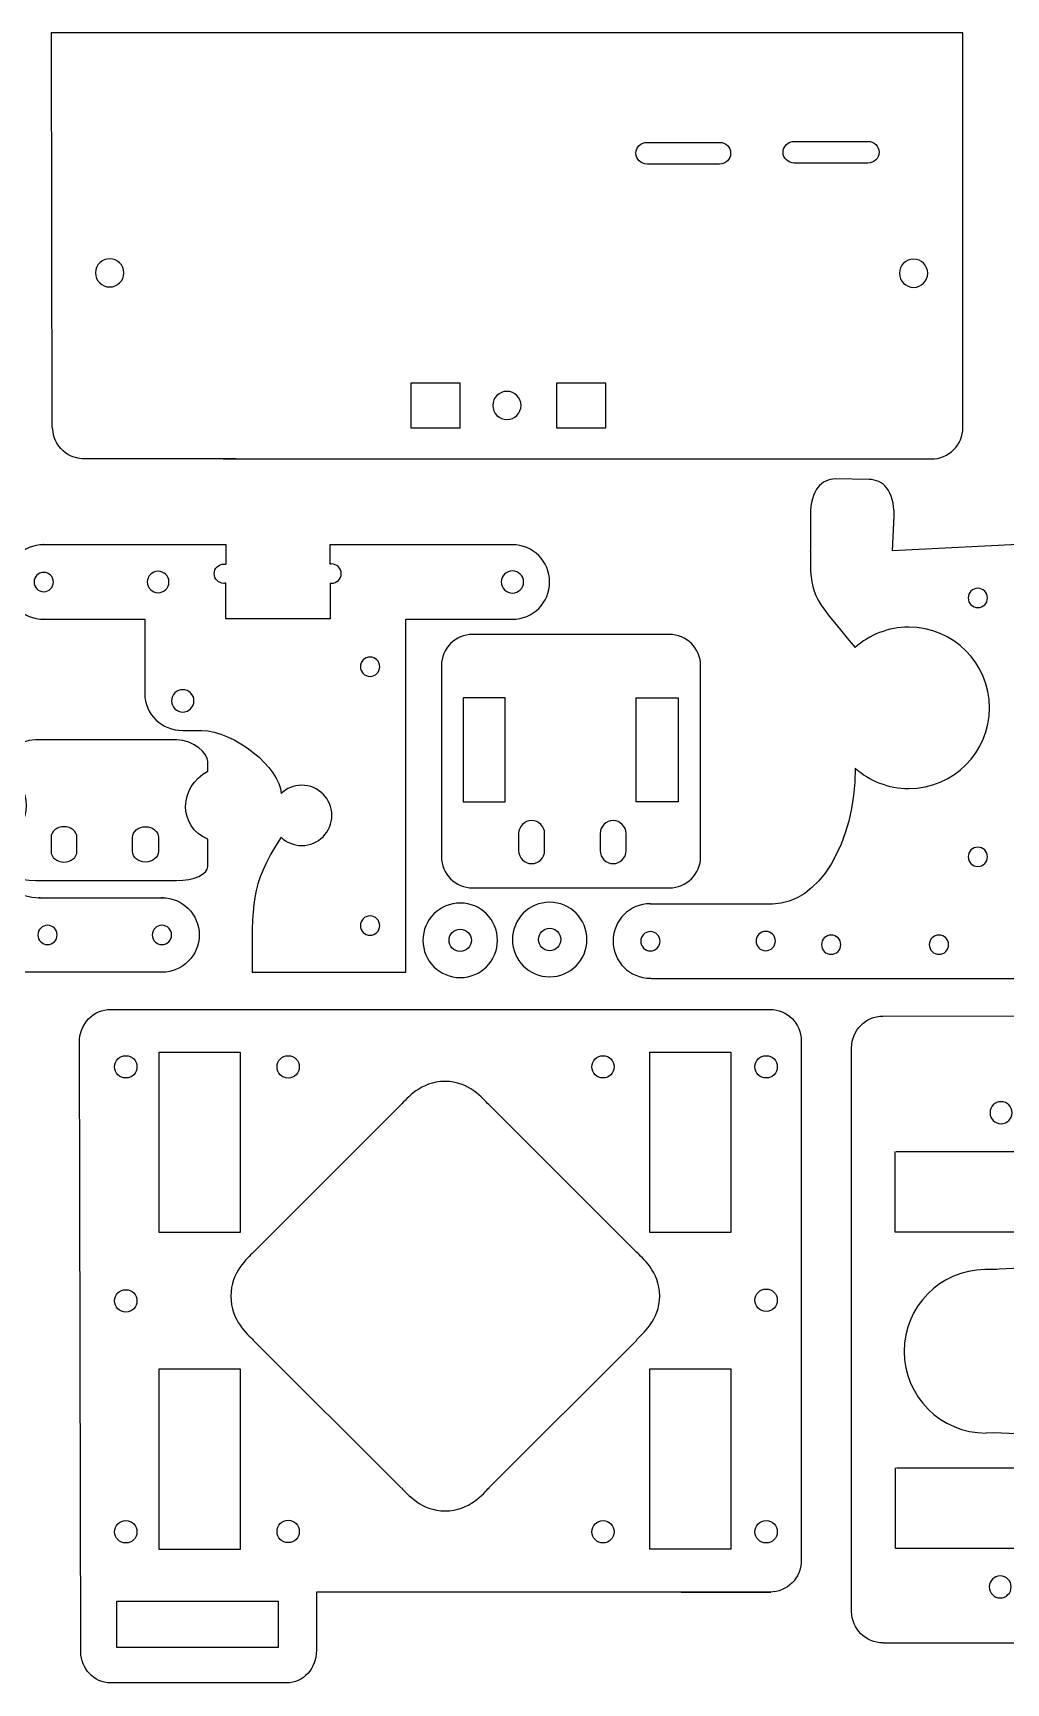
# Model space of a CAD drawing. Header units: inches. Extents: x 9 to 539, y -641 to -10.
# Drawn here: x 219.6 to 350.4, y -245.1 to -23.1 of the extents above; entities that cross this region are included whole.
import ezdxf

# ---------------------------------------------------------------- set-up
doc = ezdxf.new("R2010")
doc.units = ezdxf.units.IN
doc.header["$MEASUREMENT"] = 0
doc.layers.add('Layer 2', color=7, linetype='Continuous')

# ---------------------------------------------------------------- blocks, each defined once
blk = doc.blocks.new('block 2')
at = {"layer": 'Layer 2', "color": 250, "lineweight": 25, "true_color": 0x231f20}
for points in [[(344.65, -23.05), (290.99, -23.05), (222.02, -23.05), (222.07, -76.13)], [(344.65, -76.15), (344.65, -23.05)], [(321.97, -37.64), (331.87, -37.64)], [(302.16, -37.77), (311.92, -37.77)], [(311.92, -40.7), (302.16, -40.7)], [(331.87, -40.57), (321.97, -40.57)], [(270.45, -70.13), (276.99, -70.13)], [(270.45, -76.23), (270.45, -70.13)], [(276.99, -70.13), (276.99, -76.23)], [(290.04, -70.15), (296.55, -70.15)], [(290.04, -76.25), (290.04, -70.15)], [(296.55, -70.15), (296.55, -76.25)], [(276.99, -76.23), (270.45, -76.23)], [(296.55, -76.25), (290.04, -76.25)], [(246.86, -80.38), (244.07, -80.38)], [(245.15, -80.38), (314.66, -80.38)], [(314.48, -80.38), (340.41, -80.38)]]:
    blk.add_lwpolyline(points, dxfattribs=at)
for points in [[(320.46, -39.11), (320.46, -38.3), (321.14, -37.64), (321.97, -37.64)], [(331.87, -37.64), (332.7, -37.64), (333.38, -38.3), (333.38, -39.11)], [(300.67, -39.23), (300.67, -38.42), (301.33, -37.77), (302.16, -37.77)], [(302.16, -40.7), (301.33, -40.7), (300.67, -40.04), (300.67, -39.23)], [(311.92, -37.77), (312.74, -37.77), (313.4, -38.42), (313.4, -39.23)], [(313.4, -39.23), (313.4, -40.04), (312.74, -40.7), (311.92, -40.7)], [(321.97, -40.57), (321.14, -40.57), (320.46, -39.92), (320.46, -39.11)], [(333.38, -39.11), (333.38, -39.92), (332.7, -40.57), (331.87, -40.57)], [(226.37, -80.36), (225.24, -80.36), (222.37, -79.59), (222.19, -76.13)], [(340.41, -80.38), (342.75, -80.38), (344.65, -78.49), (344.65, -76.15)], [(245.71, -80.38), (245.71, -80.38), (226.33, -80.38), (226.33, -80.38)]]:
    blk.add_open_spline(points, degree=3, dxfattribs=at)
for points in [[(227.97, -55.33), (227.97, -54.28), (228.82, -53.43), (229.87, -53.43), (230.92, -53.43), (231.77, -54.28), (231.77, -55.33), (231.77, -56.38), (230.92, -57.23), (229.87, -57.23), (228.82, -57.23), (227.97, -56.38), (227.97, -55.33)], [(336.12, -55.38), (336.12, -54.33), (336.97, -53.48), (338.02, -53.48), (339.07, -53.48), (339.92, -54.33), (339.92, -55.38), (339.92, -56.43), (339.07, -57.28), (338.02, -57.28), (336.97, -57.28), (336.12, -56.43), (336.12, -55.38)], [(281.41, -73.18), (281.41, -72.13), (282.26, -71.28), (283.31, -71.28), (284.36, -71.28), (285.21, -72.13), (285.21, -73.18), (285.21, -74.23), (284.36, -75.08), (283.31, -75.08), (282.26, -75.08), (281.41, -74.23), (281.41, -73.18)]]:
    blk.add_open_spline(points, degree=3, knots=[0, 0, 0, 0, 1, 1, 1, 2, 2, 2, 3, 3, 3, 4, 4, 4, 4], dxfattribs=at)
blk = doc.blocks.new('block 4')
at = {"layer": 'Layer 2', "color": 250, "lineweight": 25, "true_color": 0x231f20}
for points in [[(221, -91.91), (245.5, -91.91), (245.5, -94.55)], [(259.51, -94.53), (259.51, -91.92), (259.51, -91.91)], [(284.05, -91.92), (259.51, -91.92)], [(259.51, -97.1), (259.51, -101.91), (245.5, -101.91), (245.5, -97.09)], [(283.07, -112.51), (277.44, -112.51), (277.44, -126.53), (283.07, -126.53), (283.07, -112.51)], [(306.33, -126.53), (300.7, -126.53), (300.7, -112.51), (306.33, -112.51), (306.33, -126.53)]]:
    blk.add_lwpolyline(points, dxfattribs=at)
for points, knots in [([(330.16, -121.98), (330.16, -132.09), (325.19, -140.27), (319.05, -140.27), (319.05, -140.27), (302.58, -140.27), (302.58, -140.27), (302.58, -140.27), (302.61, -140.23), (302.61, -140.23), (299.84, -140.23), (297.59, -142.48), (297.59, -145.25), (297.59, -148.02), (299.84, -150.26), (302.61, -150.26), (302.61, -150.26), (302.74, -150.3), (302.74, -150.3), (302.74, -150.3), (365.75, -150.3), (365.75, -150.3), (365.75, -150.3), (365.75, -150.33), (365.75, -150.33), (367.66, -150.33), (369.41, -149.61), (370.57, -147.35), (378.63, -135.4), (378.63, -135.4), (368.57, -128.19), (363.37, -123.67), (362.05, -120.44), (362.05, -114.27), (362.05, -103.97), (370.43, -100.76), (379.06, -100.76), (379.06, -100.76), (379.16, -100.76), (379.16, -100.76), (379.16, -100.76), (386.57, -100.63), (386.57, -100.63), (389.89, -100.63), (392.58, -99.45), (392.58, -96.13), (392.58, -92.83), (389.92, -90.16), (386.64, -90.13), (386.64, -90.13), (335.2, -92.75), (335.2, -92.75), (335.2, -92.75), (335.4, -88.02), (335.4, -88.02), (335.4, -84.63), (333.89, -83.14), (332.03, -83.14), (332.03, -83.14), (327.51, -83.06), (327.51, -83.06), (325.64, -83.06), (324.14, -84.55), (324.14, -87.93), (324.14, -87.93), (324.14, -92.82), (324.14, -92.82), (324.14, -92.82), (324.13, -92.73), (324.13, -92.73), (324.13, -98.59), (324.13, -98.59), (330.15, -105.76)], [0, 0, 0, 0, 1, 1, 1, 2, 2, 2, 3, 3, 3, 4, 4, 4, 5, 5, 5, 6, 6, 6, 7, 7, 7, 8, 8, 8, 9, 9, 9, 10, 10, 10, 11, 11, 11, 12, 12, 12, 13, 13, 13, 14, 14, 14, 15, 15, 15, 16, 16, 16, 17, 17, 17, 18, 18, 18, 19, 19, 19, 20, 20, 20, 21, 21, 21, 22, 22, 22, 23, 23, 23, 24, 24, 24, 24]), ([(209.41, -121.14), (209.41, -131.25), (214.37, -139.43), (220.52, -139.43), (220.52, -139.43), (220.32, -139.42), (220.32, -139.42), (220.32, -139.42), (237.05, -139.42), (237.05, -139.42), (237.05, -139.42), (236.9, -139.42), (236.9, -139.42), (239.67, -139.42), (241.92, -141.66), (241.92, -144.43), (241.92, -147.2), (239.67, -149.45), (236.9, -149.45), (236.9, -149.45), (236.86, -149.46), (236.86, -149.46), (236.86, -149.46), (173.8, -149.46), (173.8, -149.46), (173.8, -149.46), (173.85, -149.45), (173.85, -149.45), (171.08, -149.45), (168.83, -147.2), (168.83, -144.43), (168.83, -141.66), (171.08, -139.41), (173.85, -139.41), (173.85, -139.41), (173.95, -139.42), (173.95, -139.42), (173.95, -139.42), (176.93, -139.42), (176.93, -139.42), (176.93, -139.42), (176.94, -139.43), (176.94, -139.43), (183.08, -139.43), (188.17, -131.25), (188.17, -121.14), (188.17, -121.14), (188.17, -121.12), (188.17, -121.12), (188.17, -121.12), (188.17, -91.91), (188.17, -91.91), (188.17, -91.91), (188.18, -91.91), (188.18, -91.91), (188.18, -91.91), (204.11, -91.91), (204.11, -91.91), (204.11, -91.91), (204.12, -91.91), (204.12, -91.91), (204.12, -91.91), (204.12, -91.93), (204.12, -91.93), (204.12, -91.93), (204.12, -91.97), (204.12, -91.97)], [0, 0, 0, 0, 1, 1, 1, 2, 2, 2, 3, 3, 3, 4, 4, 4, 5, 5, 5, 6, 6, 6, 7, 7, 7, 8, 8, 8, 9, 9, 9, 10, 10, 10, 11, 11, 11, 12, 12, 12, 13, 13, 13, 14, 14, 14, 15, 15, 15, 16, 16, 16, 17, 17, 17, 18, 18, 18, 19, 19, 19, 20, 20, 20, 21, 21, 21, 22, 22, 22, 22]), ([(221, -91.91), (221, -91.91), (220.99, -91.91), (220.99, -91.91), (220.99, -91.91), (221, -91.92), (221, -91.92), (218.23, -91.92), (215.98, -94.16), (215.98, -96.93), (215.98, -99.71), (218.23, -101.95), (221, -101.95), (221, -101.95), (220.99, -101.94), (220.99, -101.94), (220.99, -101.94), (234.59, -101.94), (234.59, -101.94), (234.59, -101.94), (234.59, -111.93), (234.59, -111.93), (234.59, -114.75), (236.87, -116.91), (239.7, -116.91), (239.7, -116.91), (242.21, -116.91), (242.21, -116.91), (246.63, -116.91), (252.84, -121.98), (252.92, -125.4)], [0, 0, 0, 0, 1, 1, 1, 2, 2, 2, 3, 3, 3, 4, 4, 4, 5, 5, 5, 6, 6, 6, 7, 7, 7, 8, 8, 8, 9, 9, 9, 10, 10, 10, 10]), ([(252.92, -131.28), (252.92, -131.28), (252.92, -131.28), (252.92, -131.28), (248.64, -138.08), (249.06, -140.03), (249.06, -149.46), (249.06, -149.46), (254.11, -149.46), (254.11, -149.46), (254.11, -149.46), (269.73, -149.46), (269.73, -149.46), (269.73, -149.46), (269.72, -101.94), (269.72, -101.94), (269.72, -101.94), (284.04, -101.94), (284.04, -101.94), (284.04, -101.94), (284.05, -101.95), (284.05, -101.95), (286.82, -101.95), (289.06, -99.71), (289.06, -96.93), (289.06, -94.16), (286.82, -91.92), (284.05, -91.92), (284.05, -91.92), (284.09, -91.91), (284.09, -91.91)], [0, 0, 0, 0, 1, 1, 1, 2, 2, 2, 3, 3, 3, 4, 4, 4, 5, 5, 5, 6, 6, 6, 7, 7, 7, 8, 8, 8, 9, 9, 9, 10, 10, 10, 10]), ([(245.5, -97.09), (245.41, -97.11), (245.32, -97.12), (245.23, -97.12), (244.51, -97.12), (243.93, -96.54), (243.93, -95.82), (243.93, -95.1), (244.51, -94.52), (245.23, -94.52), (245.32, -94.52), (245.41, -94.53), (245.5, -94.55)], [0, 0, 0, 0, 1, 1, 1, 2, 2, 2, 3, 3, 3, 4, 4, 4, 4]), ([(259.51, -97.1), (259.58, -97.11), (259.65, -97.11), (259.72, -97.11), (260.44, -97.11), (261.02, -96.53), (261.02, -95.81), (261.02, -95.1), (260.44, -94.51), (259.72, -94.51), (259.65, -94.51), (259.58, -94.52), (259.51, -94.53)], [0, 0, 0, 0, 1, 1, 1, 2, 2, 2, 3, 3, 3, 4, 4, 4, 4]), ([(282.54, -96.93), (282.54, -96.11), (283.22, -95.43), (284.05, -95.43), (284.88, -95.43), (285.55, -96.11), (285.55, -96.93), (285.55, -97.76), (284.88, -98.44), (284.05, -98.44), (283.22, -98.44), (282.54, -97.76), (282.54, -96.93)], [0, 0, 0, 0, 1, 1, 1, 2, 2, 2, 3, 3, 3, 4, 4, 4, 4]), ([(222.3, -96.94), (222.3, -97.65), (221.71, -98.24), (221, -98.24), (220.28, -98.24), (219.7, -97.65), (219.7, -96.94), (219.7, -96.22), (220.28, -95.64), (221, -95.64), (221.71, -95.64), (222.3, -96.22), (222.3, -96.94)], [0, 0, 0, 0, 1, 1, 1, 2, 2, 2, 3, 3, 3, 4, 4, 4, 4]), ([(234.93, -96.93), (234.93, -96.13), (235.58, -95.48), (236.38, -95.48), (237.18, -95.48), (237.84, -96.13), (237.84, -96.93), (237.84, -97.74), (237.18, -98.39), (236.38, -98.39), (235.58, -98.39), (234.93, -97.74), (234.93, -96.93)], [0, 0, 0, 0, 1, 1, 1, 2, 2, 2, 3, 3, 3, 4, 4, 4, 4]), ([(347.96, -99.08), (347.96, -99.8), (347.38, -100.38), (346.66, -100.38), (345.94, -100.38), (345.36, -99.8), (345.36, -99.08), (345.36, -98.36), (345.94, -97.78), (346.66, -97.78), (347.38, -97.78), (347.96, -98.36), (347.96, -99.08)], [0, 0, 0, 0, 1, 1, 1, 2, 2, 2, 3, 3, 3, 4, 4, 4, 4]), ([(309.37, -133.89), (309.37, -136.22), (307.48, -138.11), (305.15, -138.11), (305.15, -138.11), (278.72, -138.11), (278.72, -138.11), (276.39, -138.11), (274.5, -136.22), (274.5, -133.89), (274.5, -133.89), (274.5, -108.2), (274.5, -108.2), (274.5, -105.87), (276.39, -103.99), (278.72, -103.99), (278.72, -103.99), (305.15, -103.99), (305.15, -103.99), (307.48, -103.99), (309.37, -105.87), (309.37, -108.2), (309.37, -108.2), (309.37, -133.89), (309.37, -133.89)], [0, 0, 0, 0, 1, 1, 1, 2, 2, 2, 3, 3, 3, 4, 4, 4, 5, 5, 5, 6, 6, 6, 7, 7, 7, 8, 8, 8, 8]), ([(330.16, -121.98), (332.07, -123.69), (334.6, -124.73), (337.37, -124.73), (343.37, -124.73), (348.23, -119.87), (348.23, -113.87), (348.23, -107.87), (343.37, -103.01), (337.37, -103.01), (334.6, -103.01), (332.07, -104.05), (330.15, -105.76)], [0, 0, 0, 0, 1, 1, 1, 2, 2, 2, 3, 3, 3, 4, 4, 4, 4]), ([(266.2, -108.33), (266.2, -109.05), (265.61, -109.63), (264.9, -109.63), (264.18, -109.63), (263.6, -109.05), (263.6, -108.33), (263.6, -107.62), (264.18, -107.03), (264.9, -107.03), (265.61, -107.03), (266.2, -107.62), (266.2, -108.33)], [0, 0, 0, 0, 1, 1, 1, 2, 2, 2, 3, 3, 3, 4, 4, 4, 4]), ([(238.19, -112.93), (238.19, -112.1), (238.87, -111.43), (239.7, -111.43), (240.53, -111.43), (241.2, -112.1), (241.2, -112.93), (241.2, -113.76), (240.53, -114.43), (239.7, -114.43), (238.87, -114.43), (238.19, -113.76), (238.19, -112.93)], [0, 0, 0, 0, 1, 1, 1, 2, 2, 2, 3, 3, 3, 4, 4, 4, 4]), ([(243.08, -121.1), (243.08, -121.1), (243.08, -122.38), (243.08, -122.38), (239.1, -124.49), (239.09, -129.89), (243.08, -131.55), (243.08, -131.55), (243.08, -135.2), (243.08, -135.2), (243.08, -136.25), (241.19, -137.11), (238.86, -137.11), (238.86, -137.11), (219.9, -137.11), (219.9, -137.11), (217.57, -137.11), (215.63, -136.25), (215.63, -135.2), (215.63, -135.2), (215.63, -131.46), (215.63, -131.46), (219.62, -129.79), (219.66, -124.39), (215.68, -122.28), (215.68, -122.28), (215.68, -121.1), (215.68, -121.1), (215.68, -120.04), (217.57, -118.19), (219.9, -118.19), (219.9, -118.19), (238.86, -118.19), (238.86, -118.19), (241.19, -118.19), (243.08, -120.04), (243.08, -121.1)], [0, 0, 0, 0, 1, 1, 1, 2, 2, 2, 3, 3, 3, 4, 4, 4, 5, 5, 5, 6, 6, 6, 7, 7, 7, 8, 8, 8, 9, 9, 9, 10, 10, 10, 11, 11, 11, 12, 12, 12, 12]), ([(252.92, -131.28), (252.92, -131.28), (252.92, -131.28), (252.92, -131.28), (253.65, -131.98), (254.63, -132.4), (255.71, -132.4), (257.95, -132.4), (259.76, -130.58), (259.76, -128.34), (259.76, -126.1), (257.95, -124.29), (255.71, -124.29), (254.63, -124.29), (253.65, -124.71), (252.92, -125.4)], [0, 0, 0, 0, 1, 1, 1, 2, 2, 2, 3, 3, 3, 4, 4, 4, 5, 5, 5, 5]), ([(221.98, -131.3), (221.98, -130.51), (222.76, -129.87), (223.72, -129.87), (224.69, -129.87), (225.47, -130.51), (225.47, -131.3), (225.47, -131.3), (225.47, -133.19), (225.47, -133.19), (225.47, -133.98), (224.69, -134.62), (223.72, -134.62), (222.76, -134.62), (221.98, -133.98), (221.98, -133.19), (221.98, -133.19), (221.98, -131.3), (221.98, -131.3)], [0, 0, 0, 0, 1, 1, 1, 2, 2, 2, 3, 3, 3, 4, 4, 4, 5, 5, 5, 6, 6, 6, 6]), ([(232.94, -133.19), (232.94, -133.98), (233.72, -134.62), (234.68, -134.62), (235.65, -134.62), (236.43, -133.98), (236.43, -133.19), (236.43, -133.19), (236.43, -131.3), (236.43, -131.3), (236.43, -130.51), (235.65, -129.87), (234.68, -129.87), (233.72, -129.87), (232.94, -130.51), (232.94, -131.3), (232.94, -131.3), (232.94, -133.19), (232.94, -133.19)], [0, 0, 0, 0, 1, 1, 1, 2, 2, 2, 3, 3, 3, 4, 4, 4, 5, 5, 5, 6, 6, 6, 6]), ([(288.38, -133.09), (288.38, -134.06), (287.6, -134.84), (286.63, -134.84), (285.67, -134.84), (284.89, -134.06), (284.89, -133.09), (284.89, -133.09), (284.89, -130.79), (284.89, -130.79), (284.89, -129.83), (285.67, -129.05), (286.63, -129.05), (287.6, -129.05), (288.38, -129.83), (288.38, -130.79), (288.38, -130.79), (288.38, -133.09), (288.38, -133.09)], [0, 0, 0, 0, 1, 1, 1, 2, 2, 2, 3, 3, 3, 4, 4, 4, 5, 5, 5, 6, 6, 6, 6]), ([(299.34, -133.09), (299.34, -134.06), (298.55, -134.84), (297.59, -134.84), (296.63, -134.84), (295.85, -134.06), (295.85, -133.09), (295.85, -133.09), (295.85, -130.79), (295.85, -130.79), (295.85, -129.83), (296.63, -129.05), (297.59, -129.05), (298.55, -129.05), (299.34, -129.83), (299.34, -130.79), (299.34, -130.79), (299.34, -133.09), (299.34, -133.09)], [0, 0, 0, 0, 1, 1, 1, 2, 2, 2, 3, 3, 3, 4, 4, 4, 5, 5, 5, 6, 6, 6, 6]), ([(347.96, -133.92), (347.96, -134.63), (347.38, -135.22), (346.66, -135.22), (345.94, -135.22), (345.36, -134.63), (345.36, -133.92), (345.36, -133.2), (345.94, -132.62), (346.66, -132.62), (347.38, -132.62), (347.96, -133.2), (347.96, -133.92)], [0, 0, 0, 0, 1, 1, 1, 2, 2, 2, 3, 3, 3, 4, 4, 4, 4]), ([(266.2, -143.18), (266.2, -143.89), (265.61, -144.48), (264.9, -144.48), (264.18, -144.48), (263.6, -143.89), (263.6, -143.18), (263.6, -142.46), (264.18, -141.88), (264.9, -141.88), (265.61, -141.88), (266.2, -142.46), (266.2, -143.18)], [0, 0, 0, 0, 1, 1, 1, 2, 2, 2, 3, 3, 3, 4, 4, 4, 4]), ([(272.01, -145.16), (272.01, -142.39), (274.26, -140.14), (277.03, -140.14), (279.8, -140.14), (282.04, -142.39), (282.04, -145.16), (282.04, -147.93), (279.8, -150.17), (277.03, -150.17), (274.26, -150.17), (272.01, -147.93), (272.01, -145.16)], [0, 0, 0, 0, 1, 1, 1, 2, 2, 2, 3, 3, 3, 4, 4, 4, 4]), ([(284.05, -145.05), (284.05, -142.28), (286.29, -140.04), (289.06, -140.04), (291.83, -140.04), (294.08, -142.28), (294.08, -145.05), (294.08, -147.82), (291.83, -150.07), (289.06, -150.07), (286.29, -150.07), (284.05, -147.82), (284.05, -145.05)], [0, 0, 0, 0, 1, 1, 1, 2, 2, 2, 3, 3, 3, 4, 4, 4, 4]), ([(222.81, -144.43), (222.81, -145.15), (222.23, -145.73), (221.51, -145.73), (220.79, -145.73), (220.21, -145.15), (220.21, -144.43), (220.21, -143.71), (220.79, -143.13), (221.51, -143.13), (222.23, -143.13), (222.81, -143.71), (222.81, -144.43)], [0, 0, 0, 0, 1, 1, 1, 2, 2, 2, 3, 3, 3, 4, 4, 4, 4]), ([(238.2, -144.43), (238.2, -145.15), (237.62, -145.73), (236.9, -145.73), (236.18, -145.73), (235.6, -145.15), (235.6, -144.43), (235.6, -143.71), (236.18, -143.13), (236.9, -143.13), (237.62, -143.13), (238.2, -143.71), (238.2, -144.43)], [0, 0, 0, 0, 1, 1, 1, 2, 2, 2, 3, 3, 3, 4, 4, 4, 4]), ([(277.03, -146.65), (277.86, -146.65), (278.53, -145.98), (278.53, -145.15), (278.53, -144.32), (277.86, -143.65), (277.03, -143.65), (276.2, -143.65), (275.52, -144.32), (275.52, -145.15), (275.52, -145.98), (276.2, -146.65), (277.03, -146.65)], [0, 0, 0, 0, 1, 1, 1, 2, 2, 2, 3, 3, 3, 4, 4, 4, 4]), ([(289.06, -146.55), (289.89, -146.55), (290.56, -145.87), (290.56, -145.04), (290.56, -144.21), (289.89, -143.54), (289.06, -143.54), (288.23, -143.54), (287.56, -144.21), (287.56, -145.04), (287.56, -145.87), (288.23, -146.55), (289.06, -146.55)], [0, 0, 0, 0, 1, 1, 1, 2, 2, 2, 3, 3, 3, 4, 4, 4, 4]), ([(303.91, -145.28), (303.91, -146), (303.33, -146.58), (302.61, -146.58), (301.89, -146.58), (301.31, -146), (301.31, -145.28), (301.31, -144.56), (301.89, -143.98), (302.61, -143.98), (303.33, -143.98), (303.91, -144.56), (303.91, -145.28)], [0, 0, 0, 0, 1, 1, 1, 2, 2, 2, 3, 3, 3, 4, 4, 4, 4]), ([(319.42, -145.25), (319.42, -145.97), (318.84, -146.55), (318.12, -146.55), (317.41, -146.55), (316.82, -145.97), (316.82, -145.25), (316.82, -144.53), (317.41, -143.95), (318.12, -143.95), (318.84, -143.95), (319.42, -144.53), (319.42, -145.25)], [0, 0, 0, 0, 1, 1, 1, 2, 2, 2, 3, 3, 3, 4, 4, 4, 4]), ([(328.23, -145.74), (328.23, -146.46), (327.65, -147.04), (326.93, -147.04), (326.21, -147.04), (325.63, -146.46), (325.63, -145.74), (325.63, -145.03), (326.21, -144.44), (326.93, -144.44), (327.65, -144.44), (328.23, -145.03), (328.23, -145.74)], [0, 0, 0, 0, 1, 1, 1, 2, 2, 2, 3, 3, 3, 4, 4, 4, 4]), ([(342.73, -145.74), (342.73, -146.46), (342.14, -147.04), (341.43, -147.04), (340.71, -147.04), (340.13, -146.46), (340.13, -145.74), (340.13, -145.03), (340.71, -144.44), (341.43, -144.44), (342.14, -144.44), (342.73, -145.03), (342.73, -145.74)], [0, 0, 0, 0, 1, 1, 1, 2, 2, 2, 3, 3, 3, 4, 4, 4, 4])]:
    blk.add_open_spline(points, degree=3, knots=knots, dxfattribs=at)
blk = doc.blocks.new('block 59')
at = {"layer": 'Layer 2', "color": 250, "lineweight": 25, "true_color": 0x231f20}
for points in [[(236.54, -184.48), (236.54, -160.19)], [(236.54, -160.19), (247.44, -160.19)], [(247.44, -160.19), (247.44, -184.48)], [(302.52, -184.48), (302.52, -160.19)], [(302.52, -160.19), (313.41, -160.19)], [(313.41, -160.19), (313.41, -184.48)], [(269.07, -167.25), (257.02, -179.32)], [(300.77, -187.16), (280.87, -167.26)], [(255.27, -181.07), (257.07, -179.27)], [(256.06, -180.27), (249.18, -187.16)], [(247.44, -184.48), (236.54, -184.48)], [(313.41, -184.48), (302.52, -184.48)], [(249.18, -198.95), (269.08, -218.84)], [(280.87, -218.84), (300.77, -198.95)], [(236.54, -227.12), (236.54, -202.81)], [(236.54, -202.81), (247.44, -202.81)], [(247.44, -202.81), (247.44, -227.12)], [(302.52, -227.11), (302.52, -202.81)], [(302.52, -202.81), (313.41, -202.81)], [(313.41, -202.81), (313.41, -227.11)], [(247.44, -227.12), (236.54, -227.12)], [(313.41, -227.11), (302.52, -227.11)], [(303.24, -232.88), (257.69, -232.88)], [(257.69, -232.88), (257.69, -240.67)], [(306.21, -232.88), (294.92, -232.88)], [(318.68, -232.87), (306.24, -232.88)], [(306.74, -232.88), (318.82, -232.88)], [(230.84, -240.31), (230.84, -234.1)], [(230.84, -234.1), (252.54, -234.1)], [(252.54, -234.1), (252.54, -240.31)], [(252.54, -240.31), (230.84, -240.31)]]:
    blk.add_lwpolyline(points, dxfattribs=at)
blk.add_open_spline([(257.69, -240.67), (257.69, -243.12), (255.9, -245.1), (253.69, -245.1), (253.69, -245.1), (229.99, -245.1), (229.99, -245.1), (227.78, -245.1), (225.99, -243.12), (225.99, -240.93), (225.99, -240.93), (225.79, -158.94), (225.79, -158.94), (225.79, -156.34), (227.69, -154.45), (230.03, -154.45), (230.03, -154.45), (318.68, -154.45), (318.68, -154.45), (321.02, -154.45), (322.91, -156.34), (322.91, -158.68), (322.91, -158.68), (322.91, -228.64), (322.91, -228.64), (322.91, -230.98), (321.02, -232.87), (318.68, -232.87)], degree=3, knots=[0, 0, 0, 0, 1, 1, 1, 2, 2, 2, 3, 3, 3, 4, 4, 4, 5, 5, 5, 6, 6, 6, 7, 7, 7, 8, 8, 8, 9, 9, 9, 9], dxfattribs=at)
for points in [[(230.54, -162.18), (230.54, -161.35), (231.21, -160.68), (232.04, -160.68)], [(232.04, -160.68), (232.87, -160.68), (233.54, -161.35), (233.54, -162.18)], [(252.39, -162.19), (252.39, -161.36), (253.06, -160.69), (253.88, -160.69)], [(253.88, -160.69), (254.71, -160.69), (255.38, -161.36), (255.38, -162.19)], [(294.74, -162.18), (294.74, -161.35), (295.42, -160.68), (296.24, -160.68)], [(296.24, -160.68), (297.07, -160.68), (297.74, -161.35), (297.74, -162.18)], [(316.68, -162.18), (316.68, -161.35), (317.35, -160.68), (318.18, -160.68)], [(318.18, -160.68), (319.01, -160.68), (319.68, -161.35), (319.68, -162.18)], [(232.04, -163.68), (231.21, -163.68), (230.54, -163.01), (230.54, -162.18)], [(233.54, -162.18), (233.54, -163.01), (232.87, -163.68), (232.04, -163.68)], [(253.88, -163.69), (253.06, -163.69), (252.39, -163.02), (252.39, -162.19)], [(255.38, -162.19), (255.38, -163.02), (254.71, -163.69), (253.88, -163.69)], [(274.97, -164.14), (271.71, -164.14), (269.79, -166.54), (269.07, -167.25)], [(280.87, -167.26), (280.12, -166.5), (278.22, -164.14), (274.97, -164.14)], [(296.24, -163.68), (295.42, -163.68), (294.74, -163.01), (294.74, -162.18)], [(297.74, -162.18), (297.74, -163.01), (297.07, -163.68), (296.24, -163.68)], [(318.18, -163.68), (317.35, -163.68), (316.68, -163.01), (316.68, -162.18)], [(319.68, -162.18), (319.68, -163.01), (319.01, -163.68), (318.18, -163.68)], [(249.18, -187.16), (248.43, -187.91), (246.17, -189.79), (246.17, -193.05)], [(303.86, -193), (303.86, -189.75), (301.46, -187.83), (300.75, -187.11)], [(230.54, -193.67), (230.54, -192.85), (231.21, -192.18), (232.04, -192.18)], [(232.04, -192.18), (232.87, -192.18), (233.54, -192.85), (233.54, -193.67)], [(246.17, -193.05), (246.17, -196.31), (248.47, -198.23), (249.18, -198.95)], [(300.75, -198.9), (301.5, -198.15), (303.86, -196.26), (303.86, -193)], [(316.68, -193.59), (316.68, -192.76), (317.35, -192.09), (318.18, -192.09)], [(318.18, -192.09), (319.01, -192.09), (319.68, -192.76), (319.68, -193.59)], [(232.04, -195.18), (231.21, -195.18), (230.54, -194.5), (230.54, -193.67)], [(233.54, -193.67), (233.54, -194.5), (232.87, -195.18), (232.04, -195.18)], [(318.18, -195.09), (317.35, -195.09), (316.68, -194.42), (316.68, -193.59)], [(319.68, -193.59), (319.68, -194.42), (319.01, -195.09), (318.18, -195.09)], [(269.12, -218.84), (269.87, -219.59), (271.76, -221.95), (275.01, -221.95)], [(275.01, -221.95), (278.27, -221.95), (280.19, -219.55), (280.91, -218.84)], [(230.54, -224.75), (230.54, -223.92), (231.21, -223.25), (232.04, -223.25)], [(232.04, -223.25), (232.87, -223.25), (233.54, -223.92), (233.54, -224.75)], [(252.39, -224.71), (252.39, -223.89), (253.06, -223.21), (253.88, -223.21)], [(253.88, -223.21), (254.71, -223.21), (255.38, -223.89), (255.38, -224.71)], [(294.74, -224.75), (294.74, -223.92), (295.42, -223.25), (296.24, -223.25)], [(296.24, -223.25), (297.07, -223.25), (297.74, -223.92), (297.74, -224.75)], [(316.68, -224.75), (316.68, -223.92), (317.35, -223.25), (318.18, -223.25)], [(318.18, -223.25), (319.01, -223.25), (319.68, -223.92), (319.68, -224.75)], [(232.04, -226.25), (231.21, -226.25), (230.54, -225.58), (230.54, -224.75)], [(233.54, -224.75), (233.54, -225.58), (232.87, -226.25), (232.04, -226.25)], [(253.88, -226.21), (253.06, -226.21), (252.39, -225.54), (252.39, -224.71)], [(255.38, -224.71), (255.38, -225.54), (254.71, -226.21), (253.88, -226.21)], [(296.24, -226.25), (295.42, -226.25), (294.74, -225.58), (294.74, -224.75)], [(297.74, -224.75), (297.74, -225.58), (297.07, -226.25), (296.24, -226.25)], [(318.18, -226.25), (317.35, -226.25), (316.68, -225.58), (316.68, -224.75)], [(319.68, -224.75), (319.68, -225.58), (319.01, -226.25), (318.18, -226.25)]]:
    blk.add_open_spline(points, degree=3, dxfattribs=at)
blk = doc.blocks.new('block 80')
at = {"layer": 'Layer 2', "color": 250, "lineweight": 25, "true_color": 0x231f20}
for points in [[(335.56, -184.44), (335.55, -173.58)], [(335.68, -173.58), (359.48, -173.57)], [(359.48, -173.57), (359.48, -184.43)], [(379.44, -173.56), (403.36, -173.55)], [(379.45, -184.42), (379.44, -173.56)], [(403.36, -173.55), (403.37, -184.41)], [(359.48, -184.43), (335.56, -184.44)], [(403.37, -184.41), (379.45, -184.42)], [(335.58, -227), (335.57, -216.14)], [(335.7, -216.14), (359.5, -216.13)], [(359.5, -216.13), (359.5, -226.99)], [(379.46, -216.12), (403.38, -216.11)], [(379.47, -226.98), (379.46, -216.12)], [(403.38, -216.11), (403.39, -226.97)], [(359.5, -226.99), (335.58, -227)], [(403.39, -226.97), (379.47, -226.98)], [(333.93, -239.7), (353.54, -239.7)], [(353.12, -239.7), (405.02, -239.7)]]:
    blk.add_lwpolyline(points, dxfattribs=at)
for points, knots in [([(333.93, -239.7), (331.59, -239.7), (329.68, -237.83), (329.68, -235.5), (329.68, -235.5), (329.68, -159.59), (329.68, -159.59), (329.68, -157.26), (331.55, -155.36), (333.89, -155.36), (333.89, -155.36), (404.98, -155.26), (404.98, -155.26), (407.32, -155.26), (409.24, -157.22), (409.24, -159.56), (409.24, -159.56), (409.24, -235.46), (409.24, -235.46)], [0, 0, 0, 0, 1, 1, 1, 2, 2, 2, 3, 3, 3, 4, 4, 4, 5, 5, 5, 6, 6, 6, 6]), ([(404.59, -159.75), (404.59, -160.3), (404.14, -160.75), (403.59, -160.75), (403.03, -160.75), (402.59, -160.3), (402.59, -159.75), (402.59, -159.19), (403.03, -158.75), (403.59, -158.75), (404.14, -158.75), (404.59, -159.19), (404.59, -159.75)], [0, 0, 0, 0, 1, 1, 1, 2, 2, 2, 3, 3, 3, 4, 4, 4, 4]), ([(404.48, -166), (404.48, -166.55), (404.03, -167), (403.48, -167), (402.93, -167), (402.48, -166.55), (402.48, -166), (402.48, -165.45), (402.93, -165), (403.48, -165), (404.03, -165), (404.48, -165.45), (404.48, -166)], [0, 0, 0, 0, 1, 1, 1, 2, 2, 2, 3, 3, 3, 4, 4, 4, 4]), ([(351.27, -168.37), (351.27, -169.19), (350.61, -169.85), (349.79, -169.85), (348.97, -169.85), (348.3, -169.19), (348.3, -168.37), (348.3, -167.55), (348.97, -166.88), (349.79, -166.88), (350.61, -166.88), (351.27, -167.55), (351.27, -168.37)], [0, 0, 0, 0, 1, 1, 1, 2, 2, 2, 3, 3, 3, 4, 4, 4, 4]), ([(392.48, -168.31), (392.48, -169.13), (391.81, -169.79), (390.99, -169.79), (390.17, -169.79), (389.51, -169.13), (389.51, -168.31), (389.51, -167.49), (390.17, -166.82), (390.99, -166.82), (391.81, -166.82), (392.48, -167.49), (392.48, -168.31)], [0, 0, 0, 0, 1, 1, 1, 2, 2, 2, 3, 3, 3, 4, 4, 4, 4]), ([(363.09, -186.23), (359.66, -188.29), (354.55, -189.25), (349.53, -189.43), (349.53, -189.43), (347.64, -189.46), (347.59, -189.47), (341.59, -189.55), (336.75, -194.44), (336.75, -200.47)], [0, 0, 0, 0, 1, 1, 1, 2, 2, 2, 3, 3, 3, 3]), ([(351.15, -232.16), (351.15, -232.98), (350.49, -233.65), (349.67, -233.65), (348.85, -233.65), (348.18, -232.98), (348.18, -232.16), (348.18, -231.34), (348.85, -230.68), (349.67, -230.68), (350.49, -230.68), (351.15, -231.34), (351.15, -232.16)], [0, 0, 0, 0, 1, 1, 1, 2, 2, 2, 3, 3, 3, 4, 4, 4, 4]), ([(392.36, -232.18), (392.36, -233), (391.7, -233.67), (390.88, -233.67), (390.06, -233.67), (389.39, -233), (389.39, -232.18), (389.39, -231.36), (390.06, -230.7), (390.88, -230.7), (391.7, -230.7), (392.36, -231.36), (392.36, -232.18)], [0, 0, 0, 0, 1, 1, 1, 2, 2, 2, 3, 3, 3, 4, 4, 4, 4])]:
    blk.add_open_spline(points, degree=3, knots=knots, dxfattribs=at)
for points in [[(376.03, -186.11), (371.32, -184.03), (366.01, -184.46), (361.76, -186.95)], [(391.58, -189.44), (386.12, -189.44), (379.87, -188.42), (376.03, -186.11)], [(402.64, -200.44), (402.63, -194.36), (397.71, -189.44), (391.63, -189.44)], [(336.75, -200.47), (336.75, -206.54), (341.68, -211.46), (347.75, -211.46)], [(391.64, -211.44), (397.72, -211.44), (402.64, -206.51), (402.64, -200.44)], [(363.15, -214.67), (359.31, -212.38), (353.13, -211.32), (347.8, -211.46)], [(376.3, -214.67), (380.13, -212.37), (386.31, -211.31), (391.64, -211.44)], [(361.73, -213.93), (366.38, -216.68), (371.75, -216.81), (376.3, -214.67)], [(405.02, -239.7), (407.36, -239.7), (409.24, -237.8), (409.24, -235.46)]]:
    blk.add_open_spline(points, degree=3, dxfattribs=at)

msp = doc.modelspace()

# ---------------------------------------------------------------- block references
at = {"layer": 'Layer 2'}
for name in ['block 2', 'block 4', 'block 59', 'block 80']:
    msp.add_blockref(name, (0, 0), dxfattribs=at)

doc.saveas('drawing.dxf')
